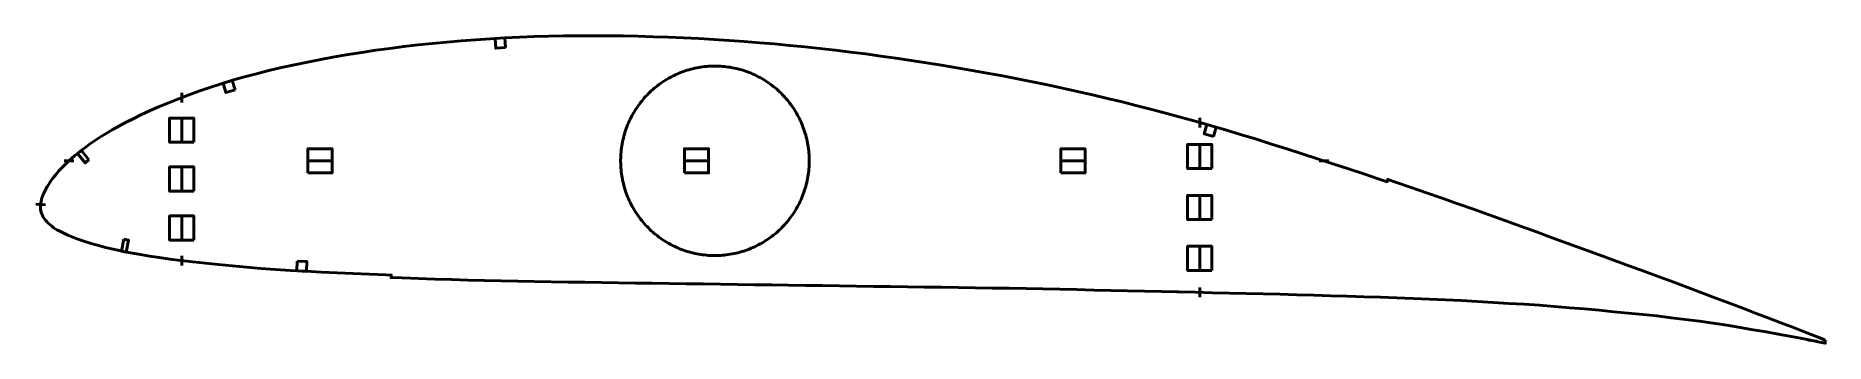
# Model space of a CAD drawing. Header units: metres. Extents: x -3 to 736, y 25 to 152.
import ezdxf

# ---------------------------------------------------------------- set-up
doc = ezdxf.new("R2010")
doc.units = ezdxf.units.M
doc.layers.add('Layer', color=1, linetype='Continuous', lineweight=50)

msp = doc.modelspace()

# ---------------------------------------------------------------- linework, layer by layer
at = {"layer": 'Layer'}
for p, q in [((277.5, 139.16), (277.5, 139.66)), ((57.5, 124.15), (57.5, 128.15)), ((57.5, 118.17), (57.5, 107.17)), ((477.5, 113.83), (477.5, 117.83)), ((477.5, 107.29), (477.5, 96.29)), ((13.01, 100), (9.01, 100)), ((57.5, 97.95), (57.5, 86.95)), ((120.07, 100), (109.07, 100)), ((238.59, 100), (238.09, 100)), ((275.41, 100), (264.41, 100)), ((316.41, 100), (316.91, 100)), ((430.74, 100), (419.74, 100)), ((526.8, 100), (530.8, 100)), ((1.29, 81.75), (-2.7, 82.06)), ((477.5, 86.23), (477.5, 75.23)), ((57.5, 77.73), (57.5, 66.73)), ((57.5, 60.74), (57.5, 56.74)), ((277.5, 60.84), (277.5, 60.34)), ((477.5, 65.17), (477.5, 54.17)), ((661.06, 54.27), (660.88, 53.8)), ((465.89, 46), (469.87, 45.7)), ((477.5, 47.62), (477.5, 43.62)), ((656.53, 37.33), (656.46, 36.84)), ((698.53, 40.23), (698.34, 39.77)), ((696.25, 32.34), (696.16, 31.84)), ((717.22, 33.09), (717.02, 32.63)), ((715.95, 28.92), (715.87, 28.43)), ((728.37, 25.81), (732.36, 25.5))]:
    msp.add_line(p, q, dxfattribs=at)
for points in [[(735.53, 25.94), (733.33, 26.83), (729.79, 28.21), (725.96, 29.72), (721.77, 31.35), (717.2, 33.09), (712.29, 34.97), (707.09, 36.96), (701.65, 39.04), (696.05, 41.17), (690.4, 43.3), (684.7, 45.41), (678.92, 47.6), (673.08, 49.81), (667.13, 52.02), (661.09, 54.26), (654.95, 56.51), (648.68, 58.8), (642.32, 61.13), (635.89, 63.48), (629.4, 65.85), (622.9, 68.22), (616.4, 70.59), (609.9, 72.95), (603.39, 75.3), (596.9, 77.63), (590.41, 79.96), (583.95, 82.26), (577.52, 84.54), (571.1, 86.79), (564.68, 89.02), (558.28, 91.23), (555.12, 92.31), (554.78, 91.32), (551.56, 92.42), (545.2, 94.57), (538.84, 96.7), (532.49, 98.8), (526.13, 100.87), (519.78, 102.92), (513.45, 104.95), (507.15, 106.94), (500.91, 108.89), (494.7, 110.79), (488.51, 112.64), (482.35, 114.44), (476.2, 116.2), (470.06, 117.92), (463.92, 119.59), (457.79, 121.21), (451.67, 122.79), (445.54, 124.32), (439.4, 125.81), (433.24, 127.26), (427.08, 128.67), (420.9, 130.03), (414.71, 131.36), (408.52, 132.64), (402.31, 133.89), (396.08, 135.09), (389.84, 136.25), (383.58, 137.37), (377.3, 138.46), (371.02, 139.51), (364.74, 140.52), (358.45, 141.5), (352.18, 142.43), (345.9, 143.31), (339.63, 144.16), (333.37, 144.96), (327.1, 145.71), (320.84, 146.43), (314.59, 147.09), (308.33, 147.72), (302.08, 148.29), (295.82, 148.83), (289.57, 149.31), (283.31, 149.75), (277.05, 150.15), (270.79, 150.5), (264.53, 150.81), (258.29, 151.08), (252.05, 151.29), (245.82, 151.46), (239.6, 151.59), (233.39, 151.67), (227.22, 151.7), (221.08, 151.69), (214.98, 151.63), (208.92, 151.5), (202.88, 151.32), (196.84, 151.08), (190.81, 150.78), (184.79, 150.43), (178.79, 150.03), (172.81, 149.57), (166.86, 149.06), (160.93, 148.49), (155.03, 147.87), (149.18, 147.19), (143.36, 146.46), (137.59, 145.67), (131.86, 144.82), (126.19, 143.91), (120.55, 142.93), (114.96, 141.9), (109.43, 140.83), (104.01, 139.71), (98.7, 138.54), (93.5, 137.31), (88.4, 136.02), (83.4, 134.68), (78.5, 133.27), (73.72, 131.81), (69.05, 130.3), (64.51, 128.74), (60.11, 127.15), (55.86, 125.52), (51.77, 123.89), (47.88, 122.25), (44.18, 120.62), (40.7, 119.01), (37.43, 117.41), (34.37, 115.83), (31.5, 114.28), (28.83, 112.77), (26.35, 111.3), (24.04, 109.87), (21.91, 108.48), (19.94, 107.14), (18.12, 105.84), (16.43, 104.57), (14.87, 103.33), (13.43, 102.13), (12.08, 100.97), (10.84, 99.85), (9.69, 98.76), (8.62, 97.7), (7.64, 96.67), (6.72, 95.66), (5.88, 94.68), (5.09, 93.73), (4.37, 92.81), (3.71, 91.9), (3.08, 91.01), (2.51, 90.14), (1.99, 89.32), (1.53, 88.52), (1.11, 87.69), (0.72, 86.89), (0.38, 86.14), (0.1, 85.41), (-0.14, 84.68), (-0.34, 83.94), (-0.5, 83.23), (-0.63, 82.55), (-0.71, 81.86), (-0.75, 81.23), (-0.76, 80.6), (-0.71, 79.97), (-0.6, 79.32), (-0.43, 78.67), (-0.21, 78.02), (0.07, 77.37), (0.4, 76.74), (0.8, 76.11), (1.27, 75.48), (1.8, 74.87), (2.39, 74.26), (3.04, 73.66), (3.74, 73.08), (4.51, 72.5), (5.34, 71.95), (6.24, 71.4), (7.22, 70.86), (8.26, 70.33), (9.39, 69.79), (10.58, 69.26), (11.86, 68.72), (13.23, 68.17), (14.68, 67.62), (16.24, 67.07), (17.91, 66.51), (19.71, 65.96), (21.66, 65.4), (23.76, 64.82), (26.03, 64.23), (28.48, 63.63), (31.14, 63.03), (34.01, 62.42), (37.14, 61.82), (40.55, 61.22), (44.26, 60.61), (48.27, 60), (52.58, 59.38), (57.18, 58.78), (62.08, 58.2), (67.27, 57.63), (72.73, 57.08), (78.41, 56.54), (84.24, 56.02), (90.2, 55.53), (96.25, 55.09), (102.41, 54.69), (108.72, 54.34), (115.13, 54), (121.64, 53.69), (128.24, 53.4), (134.92, 53.13), (141.66, 52.87), (143.93, 52.79), (143.89, 51.74), (148.4, 51.57), (155.18, 51.33), (161.96, 51.11), (168.76, 50.91), (175.59, 50.73), (182.45, 50.56), (189.32, 50.39), (196.19, 50.24), (203.05, 50.1), (209.92, 49.98), (216.83, 49.88), (223.77, 49.78), (230.72, 49.68), (237.69, 49.57), (244.67, 49.47), (251.66, 49.37), (258.67, 49.28), (265.69, 49.19), (272.71, 49.09), (279.73, 48.99), (286.75, 48.88), (293.76, 48.78), (300.77, 48.69), (307.79, 48.6), (314.81, 48.5), (321.82, 48.41), (328.84, 48.31), (335.86, 48.21), (342.88, 48.11), (349.89, 48.02), (356.91, 47.93), (363.92, 47.84), (370.92, 47.75), (377.91, 47.64), (384.9, 47.54), (391.89, 47.42), (398.88, 47.3), (405.85, 47.18), (412.82, 47.05), (419.78, 46.9), (426.77, 46.75), (433.77, 46.59), (440.77, 46.44), (447.77, 46.29), (454.78, 46.14), (461.78, 45.99), (468.77, 45.83), (475.77, 45.67), (482.77, 45.5), (489.75, 45.34), (496.73, 45.18), (503.68, 45.01), (510.63, 44.83), (517.58, 44.64), (524.53, 44.44), (531.47, 44.24), (538.38, 44.04), (545.24, 43.83), (552.05, 43.61), (558.83, 43.36), (565.59, 43.1), (572.27, 42.84), (578.89, 42.54), (585.47, 42.21), (592.03, 41.84), (598.57, 41.47), (605.05, 41.09), (611.41, 40.72), (617.64, 40.28), (623.85, 39.78), (630.06, 39.27), (636.2, 38.78), (642.27, 38.24), (648.3, 37.64), (654.31, 37.04), (660.27, 36.48), (666.14, 35.88), (671.97, 35.17), (677.84, 34.42), (683.69, 33.67), (689.38, 32.91), (694.95, 32.05), (700.48, 31.13), (705.91, 30.19), (711.17, 29.28), (716.16, 28.37), (720.89, 27.48), (725.32, 26.64), (729.44, 25.84), (733.23, 25.08), (735.57, 24.59)], [(316.41, 100), (316.4, 100.82), (316.38, 101.65), (316.33, 102.47), (316.27, 103.29), (316.2, 104.11), (316.1, 104.92), (315.99, 105.74), (315.86, 106.55), (315.72, 107.36), (315.56, 108.17), (315.38, 108.97), (315.18, 109.77), (314.97, 110.56), (314.74, 111.35), (314.49, 112.14), (314.23, 112.92), (313.96, 113.69), (313.66, 114.46), (313.35, 115.22), (313.03, 115.98), (312.68, 116.73), (312.33, 117.47), (311.95, 118.2), (311.57, 118.92), (311.16, 119.64), (310.75, 120.35), (310.31, 121.04), (309.87, 121.73), (309.41, 122.41), (308.93, 123.08), (308.44, 123.74), (307.94, 124.39), (307.42, 125.03), (306.9, 125.66), (306.35, 126.27), (305.8, 126.88), (305.23, 127.47), (304.65, 128.05), (304.06, 128.62), (303.46, 129.17), (302.84, 129.72), (302.22, 130.25), (301.58, 130.76), (300.93, 131.26), (300.27, 131.75), (299.6, 132.23), (298.93, 132.69), (298.24, 133.13), (297.54, 133.56), (296.84, 133.98), (296.12, 134.38), (295.4, 134.77), (294.67, 135.14), (293.93, 135.49), (293.19, 135.83), (292.44, 136.16), (291.68, 136.47), (290.92, 136.76), (290.14, 137.03), (289.37, 137.29), (288.59, 137.54), (287.8, 137.76), (287.01, 137.97), (286.22, 138.16), (285.42, 138.34), (284.61, 138.5), (283.81, 138.64), (283, 138.77), (282.19, 138.87), (281.38, 138.96), (280.56, 139.04), (279.75, 139.09), (278.93, 139.13), (278.11, 139.15), (277.3, 139.16), (276.48, 139.15), (275.66, 139.12), (274.84, 139.07), (274.03, 139), (273.22, 138.92), (272.4, 138.82), (271.59, 138.71), (270.79, 138.57), (269.98, 138.42), (269.18, 138.25), (268.39, 138.07), (267.59, 137.87), (266.8, 137.65), (266.02, 137.42), (265.24, 137.17), (264.47, 136.9), (263.7, 136.61), (262.94, 136.31), (262.19, 136), (261.44, 135.67), (260.7, 135.32), (259.96, 134.96), (259.24, 134.58), (258.52, 134.18), (257.81, 133.77), (257.11, 133.35), (256.42, 132.91), (255.73, 132.46), (255.06, 131.99), (254.4, 131.51), (253.74, 131.01), (253.1, 130.51), (252.47, 129.98), (251.85, 129.45), (251.24, 128.9), (250.64, 128.34), (250.06, 127.76), (249.48, 127.18), (248.92, 126.58), (248.37, 125.97), (247.84, 125.35), (247.32, 124.71), (246.81, 124.07), (246.31, 123.41), (245.83, 122.75), (245.36, 122.08), (244.91, 121.39), (244.47, 120.7), (244.04, 119.99), (243.63, 119.28), (243.24, 118.56), (242.86, 117.83), (242.49, 117.1), (242.14, 116.35), (241.81, 115.6), (241.49, 114.84), (241.19, 114.08), (240.9, 113.31), (240.63, 112.53), (240.38, 111.75), (240.14, 110.96), (239.92, 110.17), (239.72, 109.37), (239.53, 108.57), (239.36, 107.77), (239.21, 106.96), (239.07, 106.15), (238.95, 105.33), (238.85, 104.52), (238.76, 103.7), (238.69, 102.88), (238.64, 102.06), (238.61, 101.23), (238.59, 100.41), (238.59, 99.59), (238.61, 98.77), (238.64, 97.94), (238.69, 97.12), (238.76, 96.3), (238.85, 95.48), (238.95, 94.67), (239.07, 93.85), (239.21, 93.04), (239.36, 92.23), (239.53, 91.43), (239.72, 90.63), (239.92, 89.83), (240.14, 89.04), (240.38, 88.25), (240.63, 87.47), (240.9, 86.69), (241.19, 85.92), (241.49, 85.16), (241.81, 84.4), (242.14, 83.65), (242.49, 82.9), (242.86, 82.17), (243.24, 81.44), (243.63, 80.72), (244.04, 80.01), (244.47, 79.3), (244.91, 78.61), (245.36, 77.92), (245.83, 77.25), (246.31, 76.59), (246.81, 75.93), (247.32, 75.29), (247.84, 74.65), (248.37, 74.03), (248.92, 73.42), (249.48, 72.82), (250.06, 72.24), (250.64, 71.66), (251.24, 71.1), (251.85, 70.55), (252.47, 70.02), (253.1, 69.49), (253.74, 68.99), (254.4, 68.49), (255.06, 68.01), (255.73, 67.54), (256.42, 67.09), (257.11, 66.65), (257.81, 66.23), (258.52, 65.82), (259.24, 65.42), (259.96, 65.04), (260.7, 64.68), (261.44, 64.33), (262.19, 64), (262.94, 63.69), (263.7, 63.39), (264.47, 63.1), (265.24, 62.83), (266.02, 62.58), (266.8, 62.35), (267.59, 62.13), (268.39, 61.93), (269.18, 61.75), (269.98, 61.58), (270.79, 61.43), (271.59, 61.29), (272.4, 61.18), (273.22, 61.08), (274.03, 61), (274.84, 60.93), (275.66, 60.88), (276.48, 60.85), (277.3, 60.84), (278.11, 60.85), (278.93, 60.87), (279.75, 60.91), (280.56, 60.96), (281.38, 61.04), (282.19, 61.13), (283, 61.23), (283.81, 61.36), (284.61, 61.5), (285.42, 61.66), (286.22, 61.84), (287.01, 62.03), (287.8, 62.24), (288.59, 62.46), (289.37, 62.71), (290.14, 62.97), (290.92, 63.24), (291.68, 63.53), (292.44, 63.84), (293.19, 64.17), (293.93, 64.51), (294.67, 64.86), (295.4, 65.23), (296.12, 65.62), (296.84, 66.02), (297.54, 66.44), (298.24, 66.87), (298.93, 67.31), (299.6, 67.77), (300.27, 68.25), (300.93, 68.74), (301.58, 69.24), (302.22, 69.75), (302.84, 70.28), (303.46, 70.83), (304.06, 71.38), (304.65, 71.95), (305.23, 72.53), (305.8, 73.12), (306.35, 73.73), (306.9, 74.34), (307.42, 74.97), (307.94, 75.61), (308.44, 76.26), (308.93, 76.92), (309.41, 77.59), (309.87, 78.27), (310.31, 78.96), (310.75, 79.65), (311.16, 80.36), (311.57, 81.08), (311.95, 81.8), (312.33, 82.53), (312.68, 83.27), (313.03, 84.02), (313.35, 84.78), (313.66, 85.54), (313.96, 86.31), (314.23, 87.08), (314.49, 87.86), (314.74, 88.65), (314.97, 89.44), (315.18, 90.23), (315.38, 91.03), (315.56, 91.83), (315.72, 92.64), (315.86, 93.45), (315.99, 94.26), (316.1, 95.08), (316.2, 95.89), (316.27, 96.71), (316.33, 97.53), (316.38, 98.35), (316.4, 99.18), (316.41, 100)]]:
    msp.add_lwpolyline(points, close=True, dxfattribs=at)
for points in [[(191.06, 146.79), (187.06, 146.56), (186.83, 150.55), (190.82, 150.78), (191.06, 146.79)], [(79.54, 129.4), (75.71, 128.23), (74.55, 132.06), (78.37, 133.23), (79.54, 129.4)], [(62.5, 107.67), (52.5, 107.67), (52.5, 117.67), (62.5, 117.67), (62.5, 107.67)], [(483.2, 110.03), (479.36, 111.15), (480.48, 114.99), (484.32, 113.87), (483.2, 110.03)], [(19.22, 100.4), (17.65, 99.15), (14.55, 103.07), (16.11, 104.31), (19.22, 100.4)], [(109.57, 95), (109.57, 105), (119.57, 105), (119.57, 95), (109.57, 95)], [(264.91, 95), (264.91, 105), (274.91, 105), (274.91, 95), (264.91, 95)], [(420.24, 95), (420.24, 105), (430.24, 105), (430.24, 95), (420.24, 95)], [(482.5, 96.79), (472.5, 96.79), (472.5, 106.79), (482.5, 106.79), (482.5, 96.79)], [(62.5, 87.45), (52.5, 87.45), (52.5, 97.45), (62.5, 97.45), (62.5, 87.45)], [(482.5, 75.73), (472.5, 75.73), (472.5, 85.73), (482.5, 85.73), (482.5, 75.73)], [(62.5, 67.23), (52.5, 67.23), (52.5, 77.23), (62.5, 77.23), (62.5, 67.23)], [(33.65, 67.61), (35.61, 67.19), (34.58, 62.3), (32.62, 62.71), (33.65, 67.61)], [(482.5, 54.67), (472.5, 54.67), (472.5, 64.67), (482.5, 64.67), (482.5, 54.67)], [(105.2, 58.54), (109.19, 58.32), (108.97, 54.32), (104.97, 54.55), (105.2, 58.54)]]:
    msp.add_lwpolyline(points, dxfattribs=at)

doc.saveas('drawing.dxf')
